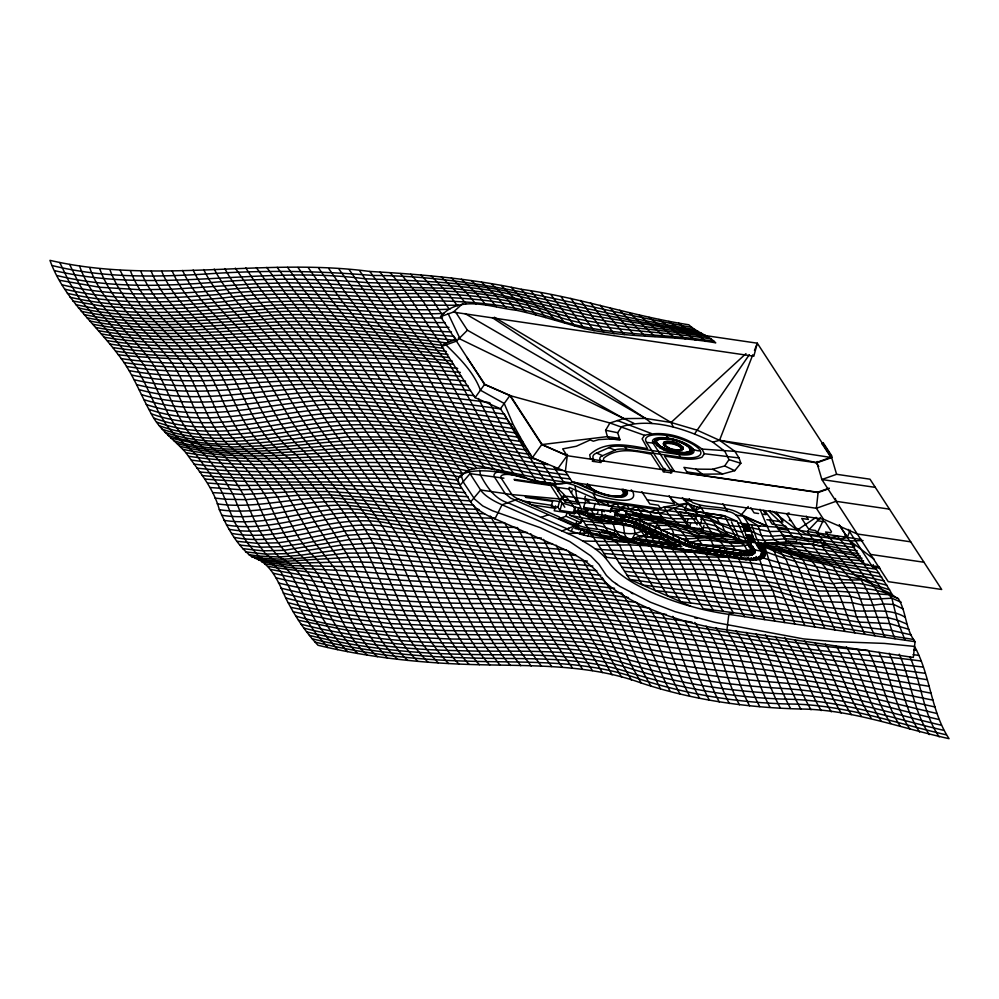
<?xml version="1.0" encoding="UTF-8"?>
<svg xmlns="http://www.w3.org/2000/svg" width="999" height="999" viewBox="0 0 999 999"><rect width="100%" height="100%" fill="white"/><g stroke="black" fill="none" stroke-linecap="round" stroke-linejoin="round"><path stroke-width="1.5" d="M498.239 471.928C495.654 472.065 492.532 474.637 494.605 477.26L505.232 493.606L510.576 498.076L578.983 528.059L609.665 533.99L626.361 540.322L642.02 544.605L742.22 559.315L749.75 560.052L749.787 559.09C754.857 558.878 763.523 559.827 765.234 553.596M746.44 554.183L748.701 550.986L753.646 549.238L750.199 553.146L742.856 554.27L694.13 547.127L685.501 544.268L643.668 525.936L643.856 522.327L639.972 520.504L629.395 517.245L615.559 514.885L613.411 518.244M649.65 528.546L649.825 524.95L647.439 525.062M655.619 531.168L655.157 527.06M661.6 533.791L661.126 529.682M667.569 536.413L667.107 532.305M673.551 539.023L673.076 534.915M679.52 541.645L679.058 537.537M685.501 544.268L685.027 540.159L643.206 521.828L690.259 542.407L700.099 544.767L740.172 550.649L748.101 551.011L746.827 551.111L744.73 554.295M742.22 559.315L742.344 558.366L746.166 558.841L746.091 559.802L742.344 558.366L627.484 540.921M682.429 497.627C692.12 511.738 713.786 506.818 727.684 511.463C742.307 513.361 743.293 531.393 748.988 541.833L749.575 541.595L747.901 541.346L747.989 543.306L751.523 548.751L750.923 552.584M643.681 525.924L640.034 524.438L639.972 520.504M687.524 545.092L687.911 541.57L685.027 540.159L685.676 540.659M762.487 549.974L762 551.76M762.524 549.787L762.037 551.648M828.82 488.736L818.106 492.532L816.383 508.279L823.463 519.18L857.267 533.99L910.701 541.833M599.013 531.992C607.517 543.106 614.198 555.344 621.902 567.182C669.617 571.728 717.956 565.159 765.134 576.76C788.548 579.857 811.388 586.937 835.089 587.749C856.605 587.187 879.232 587.662 898.388 598.701C906.393 611.65 905.294 629.045 915.047 641.683L913.323 657.429L713.786 627.909A107.143 34.703 15 0 1 602.971 579.757L596.878 571.865A87.275 28.272 15 0 0 560.451 547.639L489.323 516.333A54.795 17.745 15 0 1 472.639 504.832L458.516 483.029A54.72 17.732 15 0 1 459.927 476.248C477.26 459.253 505.257 473.251 525.224 477.722C540.309 483.091 556.618 485.264 572.452 482.342L823.463 519.18M673.189 452.834C673.888 450.749 684.952 452.122 686.638 454.133L691.583 452.372L692.245 450.836C684.527 440.047 667.182 436.151 654.894 440.209L654.233 441.745C660.464 452.072 675.436 453.921 686.638 454.133M675.749 450.149L680.232 449.812L681.068 447.864L678.958 446.091L673.151 443.868L673.264 442.932L666.333 442.257L663.448 443.956C667.532 449.55 676.273 451.498 682.679 449.425L682.704 447.677L680.182 445.566L673.264 442.932M726.935 630.082L728.82 614.36L733.416 612.737L813.823 623.613L913.698 639.497M610.389 521.753L632.879 525.899L673.925 543.656L672.777 544.205L632.567 526.81L610.264 522.714L610.389 521.753L604.757 520.442L603.146 521.053L600.486 516.97L605.769 514.96M616.945 523.688L617.07 522.739M623.626 524.675L623.751 523.713L625.849 525.049L626.011 524.1M642.02 544.605L642.145 543.656M648.701 545.591L648.826 544.63M655.381 546.565L655.506 545.616M662.062 547.552L662.187 546.59M668.743 548.526L668.868 547.577M675.424 549.512L675.549 548.551M682.105 550.486L682.23 549.537M688.786 551.473L688.91 550.511M695.466 552.447L695.591 551.498M702.147 553.434L702.272 552.472M708.828 554.42L708.953 553.458M715.509 555.394L715.634 554.445M722.19 556.381L722.314 555.419M728.858 557.355L728.995 556.406M735.539 558.341L735.676 557.38M640.034 524.438L636.188 523.064L636.55 519.28M689.66 545.854L690.259 542.407L687.462 541.146M479.695 470.254L480.457 475.012C486.688 486.663 494.405 498.651 507.704 502.784M589.16 484.49C588.049 492.345 631.942 503.621 621.74 489.435L623.326 489.173C629.095 492.707 623.064 497.627 618.369 496.453C604.395 496.678 591.82 489.298 579.37 484.04A23.164 7.505 15 0 0 573.963 481.968M759.764 556.805L759.989 555.993L758.154 557.542C761.375 556.855 763.273 552.897 761.201 550.174M764.297 557.017L763.673 552.559L762.225 551.186L763.186 548.951L764.697 550.187C768.731 559.602 755.843 560.614 749.75 560.052M765.097 555.831L764.46 548.801L760.751 542.782M563.136 483.441A42.033 13.611 15 0 1 528.359 479.283L523.826 477.247M628.096 525.536L628.321 524.6M636.188 523.064L632.205 521.84L633.004 518.194M691.882 546.528L692.682 542.882L690.022 542.07M762.624 551.048L762.087 553.034M641.895 491.758L649.825 503.958L658.416 505.219L660.689 508.728L596.803 499.35L569.23 487.4L568.793 489.035L578.671 504.22L565.309 502.26L555.432 487.075L555.869 485.439L514.073 479.308L514.647 480.207L550.661 485.489L561.276 501.823L525.274 496.54L525.849 497.44L552.572 501.361L551.261 506.243L557.942 507.217L560.014 510.414L573.376 512.375L578.021 510.289L586.326 511.513L587.05 508.853M567.444 454.395L565.372 471.453L572.452 482.342M558.091 491.158L558.791 488.548M555.531 505.906L554.22 510.789L574.263 513.736L578.908 511.65L614.447 516.87L615.958 511.226L619.305 511.713M557.942 507.217L559.403 501.798M562.649 498.176L563.349 495.566M560.014 510.414L561.8 503.758M576.523 521.84L575.774 524.625L578.758 525.936L577.022 526.548L559.103 518.693L559.54 517.07L518.331 499.013L502.06 504.782L494.892 518.956M565.309 502.26L566.008 499.65M571.453 493.119L572.152 490.509M559.103 518.693L566.046 516.233L566.745 513.623M576.011 500.137L576.71 497.527M573.376 512.375L574.812 507.055M574.263 513.736L575.062 510.751M592.981 534.04L592.245 536.813L583.878 535.202L571.528 531.393L572.265 528.633M574.038 525.249L574.475 523.613M578.021 510.289L578.733 507.629M576.311 525.337L573.988 526.161L573.551 527.784L612.449 538.723M593.331 461.413L593.818 459.615A28.509 9.241 15 0 1 595.029 453.796L610.539 446.903A28.509 9.241 15 0 1 624.675 446.553L678.546 454.458A21.379 6.931 15 0 0 693.281 449.238A21.379 6.931 15 0 0 667.931 438.124A21.379 6.931 15 0 0 653.196 443.356L671.141 470.966M575.986 528.783L576.423 527.147M577.022 526.548L577.459 524.925L582.679 520.804L602.847 523.264L626.286 524.6M584.54 499.238L587.887 499.725L588.773 501.086L585.426 500.599L584.54 499.238L585.339 496.253M587.924 510.214L587.212 512.874L583.678 507.43L585.164 501.885M578.546 529.695L578.983 528.059M575.774 524.625L580.981 522.777L581.68 520.179M579.67 534.09L580.407 531.331M581.206 530.506L581.643 528.883M600.012 462.387L599.974 459.552A21.379 6.931 15 0 1 601.398 456.231L616.283 449.6A21.379 6.931 15 0 1 626.873 449.338L680.319 457.18A28.509 9.241 15 0 0 699.962 450.212A28.509 9.241 15 0 0 666.158 435.402A28.509 9.241 15 0 0 646.515 442.37L664.472 469.992M583.916 531.218L584.353 529.595M583.878 535.202L584.627 532.43M586.625 531.805L587.062 530.182M593.693 508.891L595.179 503.359M588.099 536.113L588.836 533.341M603.958 520.554L593.943 518.319L577.235 511.988L589.722 530.631L589.285 532.255L592.245 536.813M597.24 514.335L597.976 511.575M607.829 517.807L609.402 521.266M608.029 518.693L609.165 518.581M608.441 518.743L609.365 517.857L619.38 519.318L635.501 523.201L683.978 544.068L694.342 547.502L744.792 554.907L753.608 553.558L755.019 552.097L755.044 550.237L754.807 552.909L752.185 554.92L750.674 555.332L751.498 552.247L753.983 551.336L749.712 552.522L748.875 555.606L742.145 555.544L742.357 554.732M612.487 505.556L610.913 511.426L583.678 507.43M609.365 517.857L609.153 518.668L613.461 519.48L613.673 518.668M610.439 520.654L610.214 521.466L614.872 522.252M611.188 521.803L611.4 520.979M612.487 519.155L612.712 518.344M614.51 518.793L616.083 522.252M615.347 518.918L615.122 519.73L620.142 520.467L620.354 519.655M615.834 519.642L616.046 518.831M617.12 521.64L616.895 522.452L617.869 522.777L621.902 523.189M617.869 522.777L618.081 521.965L620.304 522.29M619.38 519.318L618.743 520.079M620.554 520.529L624.537 521.116M906.617 623.95L897.252 620.042L887.512 617.557L856.468 616.808L776.835 603.134L746.116 601.098L655.219 590.571L634.477 556.031L629.957 544.93L627.01 541.92L623.451 541.221L615.958 536.176L614.185 533.454L631.118 539.26L681.892 546.765L636.038 526.785L622.739 523.314L621.191 519.767M622.739 523.314L596.078 518.968L591.383 510.089L581.306 508.828L562.05 502.947L559.378 498.913L511.913 494.58L480.606 489.985L470.042 473.651A47.602 15.422 15 0 1 468.881 471.341M626.448 510.976L625.349 515.084L615.322 513.611M624.737 520.379L624.525 521.191L628.146 521.89M625.399 523.763L625.624 522.952M628.346 521.166L628.134 521.977L631.755 522.839M631.955 522.102L631.73 522.914L683.766 544.88L688.761 546.79L688.973 545.978M632.617 523.189L633.503 523.464M635.801 514.922L636.463 512.45M633.466 525.874L633.691 525.062M656.156 441.433C662.05 451.56 679.183 455.282 690.022 451.411C691.907 447.689 688.411 452.372 691.583 452.372M634.39 523.738L635.302 523.926M656.755 440.035L656.068 441.758L654.233 441.745M634.115 526.098L634.752 526.336M635.277 524L635.501 523.201M656.98 443.481L646.515 442.37M635.401 526.56L636.063 526.71M636.038 526.785L636.251 525.973M658.453 444.955L656.755 445.629M638.698 525.224L638.91 524.413M638.836 527.947L639.697 528.533L639.922 527.709L638.686 526.972L638.461 527.784L642.157 525.736M639.21 528.109L639.435 527.297M639.46 528.321L645.242 536.95M664.834 438.349L654.894 440.209M663.973 444.168L663.773 444.905L670.679 448.938M642.906 526.061L642.682 526.873L643.718 527.035M639.36 540.521L639.585 539.71M645.429 540.571L641.121 539.747L640.197 540.646L645.217 541.383L645.429 540.571L647.802 540.734L680.506 545.304L680.294 546.116M643.693 527.11L643.905 526.298M659.765 447.702C660.951 445.904 666.745 448.339 663.686 449.687M640.546 540.609L641.121 539.747M663.786 438.361L673.488 439.622L680.731 441.945M669.018 439.21A17.458 5.657 15 0 1 689.685 451.298A17.458 5.657 15 0 1 661.338 447.14A17.458 5.657 15 0 1 669.018 439.21L669.105 438.886A17.458 5.657 15 0 0 666.321 438.573M644.817 530.569L645.679 531.143L645.404 529.92L645.192 530.731M641.97 543.369L646.977 544.105M642.457 543.531L645.379 543.206M647.389 528.021L647.165 528.846L646.902 527.609M644.467 540.247L643.818 540.996M664.76 448.638L668.918 450.237L668.269 451.436M647.914 529.17L648.126 528.359M664.635 468.406L664.285 469.717L660.951 469.23L651.136 454.133C635.227 451.061 617.832 446.84 603.858 458.017L603.334 459.777L604.033 460.876L600.486 460.601M663.985 471.778L664.822 468.681M645.629 541.446L646.266 540.696M648.875 528.683L648.663 529.495L649.662 529.732L649.887 528.921M648.875 531.643L648.663 532.455L649.675 532.692L649.887 531.88L650.411 533.016M653.009 517.445L653.196 516.758M647.102 540.809L646.877 541.633L651.885 542.37L652.11 541.545M647.589 541.545L647.802 540.734M650.786 533.179L651.648 533.766L651.872 532.954L655.669 535.227M648.651 544.355L653.683 545.004M653.358 530.644L653.146 531.456L652.871 530.219M649.625 544.68L649.837 543.868M692.245 450.836L690.621 450.012L688.336 446.491L677.959 440.896M650.923 542.032L651.136 541.221M653.883 531.793L654.108 530.968M625.786 513.449L663.036 518.918L659.527 513.349M671.316 469.393L670.966 470.691L674.313 471.191L664.56 456.193C676.86 457.48 689.834 461.625 701.947 457.255L704.345 453.733L702.01 449.063C686.226 437.038 664.085 430.157 644.53 435.327L609.927 422.989L509.89 395.567L484.54 384.465L440.571 316.633C459.715 294.018 491.645 307.655 516.196 310.239C539.185 315.072 561.538 322.427 584.203 328.521C627.36 338.336 672.215 335.065 715.746 342.844C707.966 335.09 696.69 332.367 688.773 324.775C632.28 316.021 577.922 297.202 521.241 289.285C471.403 278.671 420.604 274.275 369.805 271.453C263.461 257.28 155.17 284.877 49.95 260.339C63.436 298.027 95.042 323.676 118.369 354.807C132.605 372.552 140.285 394.155 151.299 413.811C159.328 429.695 174.313 439.747 185.876 452.659C198.589 470.741 213.511 487.812 219.343 509.702C226.96 526.985 236.526 545.017 251.736 556.718C270.829 562.387 278.221 581.48 285.677 597.951C294.33 615.022 304.82 631.306 317.994 645.254C370.816 658.054 425.137 663.486 479.395 664.722C533.678 666.021 589.26 664.11 641.133 682.966C692.644 700.024 746.665 707.654 800.786 709.015C851.91 709.552 899.812 727.859 949.05 738.661C930.668 710.901 930.643 675.386 914.535 646.428L884.315 643.406L833.616 641.583L803.371 638.873L714.685 622.34L674.937 611.625L650.274 602.147L619.904 586.425L612.275 581.068L606.393 575.449L598.888 564.26L590.634 555.781L569.83 541.633L540.097 527.622L492.432 510.726L482.729 505.944L474.712 499.225L463.923 483.054L461.476 476.835L462.512 473.813L419.081 410.951L387.824 359.677L340.359 298.976L318.619 268.144M654.857 531.306L654.632 532.117L655.856 531.53M670.666 472.764L671.49 469.667M652.31 542.42L652.946 541.67M653.146 542.544L654.283 542.445M653.558 542.607L653.783 541.795M654.482 541.708L654.258 542.532L658.566 543.344L658.791 542.532M656.393 535.639L656.605 534.827L657.354 535.152L657.629 536.388L657.354 535.152M682.117 442.482L682.792 442.907M655.356 545.254L659.989 546.103M658.853 532.842L659.115 534.078L659.34 533.266M663.036 518.918L663.211 518.269M656.293 545.654L656.518 544.842M682.891 446.953L681.068 447.864M657.604 543.019L657.817 542.207M659.864 534.403L660.077 533.591M682.03 452.772L682.692 454.22M660.826 533.916L660.614 534.727L661.837 534.153M685.689 444.28L686.713 444.88M659.402 543.468L659.627 542.657M659.827 543.531L665.247 544.33L665.471 543.506M660.239 543.593L660.464 542.769M660.938 543.506L661.163 542.694M662.737 538.424L663.598 538.998L663.336 537.774L663.111 538.586M664.822 535.464L665.097 536.7L665.309 535.889M662.037 546.228L667.02 547.052M662.974 546.64L663.199 545.829M665.834 537.025L666.058 536.213M689.71 448.289L689.797 447.964A17.458 5.657 15 0 0 688.124 446.153M664.497 543.181L663.86 543.931M666.808 536.538L666.583 537.35L667.619 537.499M666.608 540.234L667.594 540.546L667.807 539.735M667.594 537.587L667.807 536.775M666.083 544.443L666.308 543.631M667.145 543.756L666.92 544.567L671.927 545.304L672.152 544.492M667.969 540.709L668.556 540.059M667.619 544.492L667.844 543.668M668.718 541.033L669.58 541.62L669.792 540.809M671.291 538.498L671.066 539.31L670.804 538.086M668.693 547.29L673.726 547.952M669.18 547.452L669.879 546.803M671.815 539.647L672.027 538.823M670.966 544.979L671.178 544.168M672.777 539.16L672.564 539.972L673.563 540.209L673.788 539.385M672.777 542.12L673.064 543.044M672.352 545.367L672.989 544.617M674.425 542.457L673.601 545.554L678.608 546.291L678.833 545.466M674.313 543.493L674.537 542.682M673.95 545.504L674.999 542.857M673.701 548.026L673.925 547.215M677.26 541.121L677.047 541.933L676.773 540.696M675.374 548.276L679.682 549.088L680.594 548.189M677.784 542.257L678.009 541.446M676.335 548.601L676.56 547.789M677.647 545.953L677.859 545.142M678.758 541.77L678.533 542.594L679.57 542.744M678.758 544.742L678.533 545.554L679.57 545.704M679.545 542.819L679.757 542.007M679.545 545.791L679.757 544.967L680.506 545.304M679.67 545.591L679.445 546.403L679.919 545.953M686.925 523.139L687.924 519.418M682.754 543.319L683.016 544.555L683.229 543.743M683.766 544.88L683.978 544.068M682.067 549.263L683.016 549.575L683.241 548.763M703.933 525.474L702.946 529.183L689.585 527.222L690.571 523.513M684.977 545.379L685.601 545.541M686.188 545.879L686.413 545.067M687.062 549.987L683.016 549.575M695.729 518.081L696.715 514.373M688.736 550.237L693.393 551.011M689.697 550.561L689.922 549.75M699.912 549.413L691.42 547.602L691.633 546.79M694.118 548.314L694.342 547.502M700.287 525.099L701.61 520.142M694.792 548.463L694.143 548.226M695.479 548.601L696.153 548.751M695.416 551.223L699.725 552.035L700.636 551.136M697.04 548.089L697.489 549.013M696.378 551.548L696.603 550.736M698.164 549.125L698.825 549.238M699.712 548.538L701.286 551.997M700.536 548.663L700.324 549.475L705.331 550.212L705.556 549.4M701.023 549.388L701.248 548.576M702.572 552.36L706.405 553.009L708.154 552.247M703.059 552.522L703.284 551.71M704.37 549.887L704.582 549.063M706.168 550.337L706.393 549.512M706.593 550.399L712.012 551.186L712.237 550.374M706.405 553.009L706.618 552.197L704.395 551.873M707.005 550.449L707.217 549.637M707.704 550.374L707.929 549.562M708.791 553.096L713.099 553.908L714.834 553.221L714.622 554.033M709.74 553.508L709.964 552.697M711.263 550.049L710.626 550.799M712.849 551.311L713.061 550.499M713.086 553.995L713.998 553.096M713.898 550.624L713.686 551.436L718.693 552.172L718.918 551.361M714.385 551.348L714.61 550.536M715.471 554.083L720.491 554.807M716.42 554.482L716.645 553.671M717.944 551.023L717.307 551.785M719.118 552.235L719.742 551.473M719.767 554.969L720.679 554.083L721.515 554.208L721.303 555.019M720.579 551.598L720.366 552.41L721.091 552.247M721.29 551.523L721.066 552.335L725.374 553.146L725.586 552.335M720.466 554.895L720.679 554.083M722.14 555.144L726.46 555.869M731.418 521.865L740.084 540.197L742.507 540.471M723.101 555.469L723.326 554.657M724.412 552.822L724.625 552.01M726.211 553.271L726.423 552.459M726.623 553.334L732.055 554.133L732.267 553.321M727.047 553.396L727.26 552.584M727.747 553.309L727.959 552.497M728.833 556.043L733.141 556.855M729.782 556.443L729.994 555.631M731.081 553.808L731.305 552.984M733.104 553.434L734.677 556.893M733.94 553.558L733.728 554.37L738.736 555.107L738.948 554.295M734.04 556.043L733.116 556.93L733.341 556.118L734.877 556.168M734.427 554.295L734.64 553.483M735.514 557.017L739.822 557.829M735.976 557.267L736.675 556.618M737.761 554.782L737.986 553.97M739.148 555.169L742.157 555.469M751.048 558.541L741.345 557.954L739.784 554.42M740.509 557.829L741.558 557.142L741.345 557.954L634.477 542.257M744.58 555.719L744.792 554.907M745.579 558.429L746.39 558.491M746.84 555.744L747.052 554.932M750.761 544.555L750.973 543.743M747.202 558.541L748.039 558.516M750.811 545.342C751.56 542.657 750.149 545.929 751.585 546.528L752.309 546.94L752.522 546.128L752.472 547.889L754.083 549.662L754.295 548.851L754.819 551.048M748.363 555.644L750.699 555.257M748.014 558.603L748.226 557.792M752.609 547.752L752.971 546.803L750.961 549.512L751.385 550.387L753.421 547.752M753.358 549.25L753.571 548.439M751.248 557.817L751.023 558.628L753.77 558.379M752.185 554.92L753.009 551.823L755.232 550.774L754.22 551.273L753.396 554.37M754.532 553.296L755.631 549.812L754.42 553.421M753.97 557.654L753.745 558.453L758.179 557.454M758.266 542.445L757.554 545.704L758.628 546.553M757.667 545.879L758.491 542.782M758.99 547.927L758.378 546.291L759.078 543.693M755.544 558.179L756.355 557.28M758.716 546.803L760.976 549.837M759.964 545.054L759.215 548.264L759.814 544.83L762.736 550.574L761.65 554.857M760.264 545.504L759.427 548.601L760.152 549.013C761.375 554.657 762.399 542.232 760.901 550.511M759.789 548.813L760.851 546.416M761.812 547.889L760.976 550.986L761.9 553.671M761.675 552.372L762.499 549.275M760.938 555.906L761.875 554.045M761.787 553.021L762.087 549.562L762.736 550.574L761.775 554.258M772.289 542.957L766.733 542.944M777.409 528.608L788.211 530.169M824.275 542.544L823.276 546.253L786.026 540.784L786.325 539.672L764.647 510.551M792.494 536.813L787.187 528.646L768.943 511.188M875.311 487.375L821.865 479.532L836.6 474.3L870.004 479.195L941.682 589.485L888.236 581.643L821.865 479.532L816.907 462.799L817.257 461.488M818.743 466.558L816.171 462.587L830.893 457.355L822.127 443.856L823.139 442.644L831.992 456.268L831.643 457.567L836.6 474.3M796.041 542.257L796.665 539.947L792.594 536.475L782.479 535.352L771.827 536.251L761.563 535.664L751.223 531.393L744.542 530.407L741.72 531.992C727.447 529.482 715.184 520.117 700.524 519.18M823.139 442.644L822.127 443.856M809.714 539.335L809.902 538.636M813.248 544.78L814.247 541.071M789.048 512.899L786.588 513.773L790.921 520.429L789.247 520.192L791.358 521.116L795.566 527.584L805.781 534.003L819.23 535.651M823.276 546.253L819.967 539.959M845.691 534.84L842.532 539.398L829.27 537.05M879.994 568.131L872.577 567.032L873.238 564.56M751.473 546.353L750.923 544.355M630.357 526.123L630.619 525.199M615.958 536.176L614.198 533.454L615.197 530.032L613.111 523.826L611.126 521.903M600.486 516.97L628.134 520.779L629.395 517.245M694.13 547.127L695.391 543.593L745.841 550.998L744.767 551.086L742.856 554.27M632.567 526.81L632.879 525.899M752.796 354.795L719.53 440.309L712.786 442.157C685.177 428.783 652.285 417.357 621.778 426.635L617.632 432.729L620.017 439.697L610.202 438.936L598.688 439.647L593.306 441.196L590.209 439.935L576.361 446.241L562.662 448.888L567.095 455.694L818.106 492.532M754.482 350.449L757.304 343.194L704.944 335.514M702.796 527.584C718.868 527.497 731.455 538.536 746.503 542.12L737.087 521.291C710.501 516.221 683.865 512.362 656.93 509.527L566.745 496.291L559.378 498.913L579.233 502.572L589.547 502.947L669.655 514.885L700.499 516.358L710.339 518.518L719.53 523.076L729.27 525.611L749.799 527.472L769.342 531.53L779.819 531.293L840.097 539.51L847.339 537.362L850.149 530.119M634.702 527.572L635.064 526.673M761.675 553.646L762.249 552.197M665.184 445.529L665.197 444.068L667.332 443.319L673.151 443.868M642.707 531.018L643.106 530.144M648.676 533.641L649.075 532.754M654.657 536.251L655.057 535.377M660.626 538.873L661.026 537.999M666.608 541.495L667.007 540.609M672.976 543.231L672.577 544.105L673.925 543.656L633.853 538.261L640.421 539.835M606.73 517.27L607.03 516.595L624.338 519.218L636.313 522.352L687.599 544.355L696.653 546.928L743.256 553.608L750.749 552.459L754.133 548.513M620.092 519.23L622.24 515.859L643.868 522.327M633.915 526.261L635.077 533.591L632.242 538.861L638.486 539.16L640.634 535.801L659.34 538.548M645.167 540.147L647.315 536.788M651.835 541.121L653.995 537.762M658.516 542.107L660.014 538.873M665.197 543.081L665.509 542.407M671.89 544.068L672.19 543.394M698.601 547.989L700.749 544.63L697.652 544.343L696.39 547.614L698.913 547.315L698.089 544.18M705.282 548.975L707.429 545.616M711.962 549.949L714.11 546.59M718.643 550.936L720.791 547.577M725.324 551.91L727.472 548.551M732.005 552.897L734.153 549.537M738.686 553.871L740.172 550.649L743.406 550.824M895.042 597.202L892.032 594.442L889.522 589.797C870.067 583.528 854.457 579.745 843.318 561.725C835.014 551.723 824.687 543.668 817.282 532.954L823.638 519.567M760.876 555.194L761.338 553.384M620.029 439.722L610.202 438.936L607.429 436.6L605.606 430.257L609.927 422.989L623.875 418.593L645.354 418.406L671.066 422.477L697.115 430.157L719.53 440.309L816.907 462.799L831.643 457.567L757.304 343.194L753.82 356.218L453.271 312.125L440.571 316.633M675.274 444.48L675.799 443.643M462.674 473.563C373.901 457.33 283.216 475.274 194.056 464.11M644.53 435.327L642.132 438.861L647.602 448.688C628.521 445.317 605.656 439.835 589.71 454.77L590.509 458.891L593.818 459.615M694.73 433.678L749.337 354.707M687.849 473.414L683.928 467.382L695.791 469.13L712.562 469.28L724.7 465.946L729.008 459.627L724.824 451.273L712.786 442.157M751.498 551.885L751.523 548.751M763.698 547.327L764.322 551.473L762.424 553.508L762.974 558.029M697.377 506.843L694.38 511.226L664.298 506.918L649.587 512.062L636.887 506.58L629.52 509.19L626.873 505.119L619.48 507.829L616.845 503.646L609.515 506.168L596.815 500.699L592.956 493.431L573.414 484.915L564.547 482.592M889.472 509.153L836.026 501.311L816.383 508.279L565.372 471.453L532.305 457.767L500.449 408.741L475.099 397.639L484.54 384.465M500.449 408.741L509.89 395.567L541.745 444.592L567.095 455.694L557.654 468.868L555.456 469.43M532.305 457.767L541.745 444.592L607.429 436.6L619.118 438.311M750.961 549.512L747.414 544.068L749.425 541.371M749.188 546.79L751.186 544.093M747.926 553.958L750.349 550.736L754.657 549.65L752.846 549.85L750.199 553.146M749.188 553.608L751.735 550.362L753.446 550.199M751.523 551.198L753.571 548.626M686.862 471.903L702.484 474.188L722.602 473.988L734.74 470.666L740.858 463.274L739.023 457.954L734.889 451.361L719.53 440.309L831.643 457.567M748.239 506.518L741.445 514.672C752.222 524.575 751.111 540.509 760.976 550.986L754.295 549.999L748.988 541.833M470.492 502.122L480.606 489.985A47.652 15.435 15 0 0 502.06 504.782L567.507 533.416A94.405 30.582 15 0 1 604.632 557.017L608.766 562.187A100 32.393 15 0 0 728.82 614.36L915.047 641.683M459.802 485.614L470.042 473.651L503.908 478.196M820.541 517.507L807.242 531.53L777.172 527.172L758.141 525.786L742.806 516.146L736.126 515.159M475.099 397.639L441.77 346.366L444.617 343.519L456.019 339.435L454.72 337.362M633.915 423.314L623.875 418.593L467.407 330.219L456.506 341.134L441.77 346.366M759.203 547.102L756.255 542.569M494.33 317.22L671.066 422.477L745.953 353.634M453.271 312.125L462.874 303.484M610.139 512.312L612.075 510.601L622.652 509.989L642.282 514.435L672.389 518.668L696.141 518.868M754.22 551.273L755.094 550.599M677.26 445.229L678.159 444.543M772.527 511.276L797.214 530.094L816.121 517.357M690.109 451.086L688.286 452.435L689.672 453.496M597.976 491.87L592.956 493.431C598.551 496.778 641.445 508.241 632.417 490.971M641.52 537.162L646.84 534.128M700.961 507.542L694.38 511.226L687.624 503.121L664.298 506.918C671.678 524.675 692.469 529.37 702.022 544.517M678.958 446.091L680.182 445.566M747.414 544.068L747.901 541.346M561.913 531.018L573.988 526.161M656.93 509.527L659.615 513.486L687.624 503.121L684.34 509.827L693.219 518.656L697.177 524.887M625.786 516.458L620.391 518.556L624.075 519.892L625.349 516.633L614.897 515.022M634.29 538.936L632.692 539.547L632.242 538.861L639.972 535.939L664.023 539.46M634.902 542.944L636.513 542.345L636.063 541.658M585.327 524.887C605.257 522.265 623.251 540.347 642.295 530.919M541.233 517.307L548.176 514.847M690.471 504.557L694.38 511.226L704.37 512.799L717.045 518.344L724.412 515.734L737.087 521.291M829.207 488.124L817.657 492.22L687.674 473.151M653.796 526.848L658.104 525.362L668.468 525.524L697.689 533.116L728.221 535.764C699.974 536.026 673.85 518.906 645.641 523.876M626.111 515.272L628.92 514.547C639.797 518.056 655.631 517.37 660.626 529.932L671.328 528.871L704.12 537.075L727.484 541.62L746.74 541.895M656.193 536.188L652.01 537.212L649.5 532.604M680.257 446.99L681.73 446.64M741.445 550.911L751.398 549.85M748.701 550.986L751.935 550.611M750.536 552.06L752.409 551.773M740.721 557.017L739.797 557.917L740.521 557.754M595.367 549.025C630.182 552.21 665.334 551.198 700.112 552.459M622.727 490.372L624.425 490.197M702.622 545.791C718.056 543.806 733.553 548.214 749 544.792M794.33 541.333L766.982 543.431L759.265 543.131L756.518 538.336A39.086 12.525 -81.7 0 1 755.556 535.714L751.46 524.8M747.327 542.619C727.747 546.066 708.478 535.551 689.21 542.944C680.906 526.548 667.507 518.131 648.451 519.393L642.282 514.435L636.887 506.58M746.827 551.111L750.149 550.886M623.451 491.283L625.212 491.196M608.628 521.003L599.6 521.366L570.004 515.247L568.019 512.15M682.017 539.185L707.717 537.662L710.876 539.872L714.098 547.402M863.049 540.546L850.124 540.958L840.097 539.51L837.324 535.889L830.057 538.099L817.282 532.954L807.242 531.53L812.736 539.01L817.931 542.969M670.654 534.278L743.343 540.621M627.01 541.92L582.817 541.046M681.343 448.663L683.029 448.638M567.507 533.416L590.646 533.054L589.722 530.631M585.352 486.65L586.913 486.638L586.425 485.377M733.815 557.292L634.477 556.031L603.92 553.471M623.888 492.145L625.686 492.157M623.339 524.525L624.537 534.028L626.735 538.249L628.508 540.971L633.116 541.096M591.383 510.089L612.075 510.601L614.198 511.988M442.52 317.894C380.819 319.355 319.518 306.456 257.817 313.174C199.151 317.557 139.435 323.788 81.294 311.288M444.118 313.399C384.44 316.159 325.174 303.846 265.547 309.24C203.359 313.661 140.072 321.641 78.434 307.954M746.877 550.049L744.442 545.179L737.874 541.708L731.693 536.763L700.686 535.876L688.323 526.086L674.313 508.379M591.308 534.065L598.613 545.267L629.957 544.93L659.328 546.353M449.862 309.116C390.846 312.425 332.205 301.81 273.264 305.269C207.592 309.453 140.709 319.405 75.599 304.558M445.017 322.602C383.454 322.839 322.327 310.077 260.727 316.346C202.023 320.317 142.358 326.785 84.153 314.573M494.542 518.231C449.213 517.619 404.345 510.726 359.253 506.768C312.887 499.188 267.932 522.577 221.603 515.247M484.552 513.773C438.274 512.425 392.395 505.869 346.291 502.322C303.634 497.839 261.963 516.196 219.343 509.702M515.946 527.41C468.643 527.172 421.853 520.267 374.95 515.047C324.762 504.77 276.661 533.678 226.498 524.975M858.74 553.658L841.558 551.173L812.162 544.255L767.906 542.894M458.616 305.244L384.103 305.17L322.677 301.236L301.96 300.824L270.429 301.86L185.427 308.179L143.531 309.103L102.647 306.181L72.802 300.999M448.976 327.36C387.088 326.223 325.637 313.873 263.636 319.48C204.907 323.002 145.292 329.77 87.038 317.819M624.025 492.957L625.849 493.044M478.983 509.453C433.691 507.629 388.673 502.022 343.469 498.838C301.149 494.105 259.415 510.014 217.158 503.846M604.333 511.75L601.76 510.227L602.097 516.358L607.03 516.595M527.272 532.455C477.085 531.755 427.435 524.812 377.709 518.743C327.41 509.128 279.383 538.736 229.096 529.283M681.068 449.325L682.679 449.425M280.819 588.074C380.794 613.798 484.715 604.894 586.6 612.862C681.056 621.041 773.638 643.843 868.156 650.337C880.781 674.837 885.114 703.134 900.286 726.31M451.498 331.943C389.81 329.295 328.446 317.832 266.546 322.602C207.792 325.686 148.227 332.742 89.922 321.029M469.33 500.849L327.522 491.483L296.266 491.545L243.406 494.48L212.675 492.594M746.166 558.841L749.787 559.09M617.22 584.565L615.596 583.428M541.421 538.036C490.859 536.213 440.609 530.856 390.534 523.738C336.838 511.201 285.364 543.244 231.731 533.404M632.205 541.858L593.306 537.112M468.144 496.803L406.93 492.095L335.027 488.361L303.846 488.124L240.934 489.747L210.277 487.537M614.56 588.249L537.887 580.132L364.398 566.883L291.833 565.609L261.638 561.738M633.004 593.781L631.256 592.907M454.07 336.338C392.607 331.905 331.256 322.065 269.455 325.711C210.677 328.459 151.161 335.676 92.82 324.238M600.836 575.274L377.734 552.859L346.403 553.184L303.471 557.929L282.292 559.24L261.738 558.241L251.736 556.718M660.426 688.723C641.683 652.222 628.121 612.936 603.433 579.57L512.275 570.004L369.88 557.305L349.038 557.367L285.502 561.263L265.022 559.964L255.045 558.366M619.255 563.061C667.17 566.133 715.596 560.651 763.024 570.641C786.413 573.626 809.015 580.856 832.417 583.716C853.171 581.093 873.713 583.94 892.032 594.442M596.828 570.716L375.324 547.839L343.743 549.15L300.449 555.257L279.158 556.98L258.566 556.081L248.551 554.595M606.081 583.716L525.074 575.099L372.252 562.437L351.611 561.738L288.699 563.336L258.366 559.952M465.509 492.669L414.585 488.411L373.489 486.288L321.84 484.715L238.311 485.514L207.742 483.004M623.875 493.693L625.674 493.856M592.844 566.021L504.345 557.592L372.864 543.031L341.059 545.142L286.713 553.633L265.759 554.12L245.529 551.898M620.092 592.694L540.521 584.29L407.43 575.736L356.556 571.278L294.892 568.194L264.822 563.836M552.584 543.706C499.175 541.121 446.116 535.252 393.194 527.797C339.523 515.684 288.024 547.727 234.403 537.412M628.496 597.552C508.816 581.505 387.225 585.264 267.894 566.371M242.645 548.651L262.887 550.836L283.841 550.362L349.213 539.597L370.367 538.386L411.001 542.207L501.76 553.284L587.437 561.088M666.233 438.486L669.005 438.748M702.01 449.063L734.889 451.361L816.907 462.799M704.345 453.733L739.023 457.954M594.942 533.691L622.202 538.773L615.197 530.032M461.413 488.411C376.336 476.436 290.247 486.276 205.057 479.058M576.273 555.469L489.048 547.852L408.479 537.612L367.819 533.878L346.603 535.339L302.734 543.581L281.081 546.69L260.115 547.19L239.847 545.079M453.983 340.234C393.643 334.041 333.142 326.423 272.365 328.846C213.574 331.331 154.096 338.586 95.704 327.46M566.595 549.85L476.336 542.42L405.919 533.191L365.259 529.47L344.006 531.031L300.062 539.56L278.371 542.782L257.392 543.356L237.113 541.321M223.988 520.342C273.938 528.246 322.165 500.811 372.177 511.388C416.246 515.834 460.152 522.539 504.532 522.702C532.392 572.802 562.037 621.952 592.382 670.604M739.297 539.51L736.862 539.223L724.412 515.734L704.37 512.799L699.188 504.82L692.519 502.609L689.248 498.813M214.96 498.076L225.062 499.213L245.779 499.65L299.038 495.217L330.369 494.88L473.414 505.119C507.43 558.703 535.626 615.921 572.302 667.794M276.061 577.834C339.036 592.782 403.833 597.152 468.356 598.676C534.752 599.038 600.749 605.282 666.445 614.485M460.214 484.428C374.675 471.54 287.937 483.716 202.248 475.549M446.553 342.907C389.785 335.639 332.53 330.856 275.249 332.08C216.458 334.303 157.005 341.483 98.589 330.681M792.594 536.475L852.934 544.455L854.844 546.678M760.177 544.205L837.424 555.694L862.025 558.279M691.97 622.077C618.606 611.8 545.029 602.996 470.804 603.521C406.256 602.36 341.371 598.276 278.434 582.979M460.352 372.402C403.696 366.72 346.603 365.472 289.685 365.284C234.415 366.296 178.759 370.829 123.801 362.5M461.526 376.461C408.828 371.241 355.769 370.042 302.847 369.043C244.081 369.018 184.89 376.061 126.498 366.433M465.522 381.094C408.928 375.636 351.973 373.451 295.13 372.977C239.81 373.139 184.016 380.944 129.133 370.604M468.032 385.751C408.042 380.032 347.677 376.548 287.4 376.935C235.527 378.084 183.092 385.964 131.693 375.05M470.479 390.559C414.048 384.965 357.305 381.094 300.574 380.619C245.142 381.118 189.086 392.732 134.178 379.745M680.232 449.812L681.705 450M457.679 368.381C401.024 362.562 343.906 361.438 286.975 361.388C231.718 362.637 176.049 366.808 121.104 358.591M623.438 494.343L625.199 494.567M458.903 482.355L457.579 480.282C372.053 466.933 285.177 480.944 199.475 471.903M196.753 468.081C284.653 478.171 373.926 461.938 461.513 477.11M452.16 360.989C395.554 354.807 338.449 353.309 281.531 353.746C226.249 355.132 170.567 359.465 115.597 351.136M453.509 364.398C342.182 349.163 229.67 366.92 118.369 354.807M474.35 395.679C417.545 389.81 360.439 384.79 303.296 384.465C247.802 385.739 191.571 398.838 136.626 384.615M672.339 549.163C685.739 567.432 690.509 590.072 703.271 608.678L733.416 612.737C720.991 594.293 718.93 570.891 705.319 553.209M449.338 357.567C392.769 351.099 335.676 349.4 278.783 350C223.501 351.398 167.782 356.168 112.812 347.54M863.598 560.851C829.382 558.578 795.704 551.91 762.075 545.541M694.854 617.906L697.314 618.231M447.902 354.483C390.934 347.477 333.379 345.642 276.024 346.316C220.729 347.814 164.972 352.997 110.015 344.031M913.635 649.825L916.508 650.212M604.632 557.017C646.241 563.174 688.648 557.617 730.506 561.426C774.874 562.225 816.508 581.905 860.951 579.857C872.364 597.29 876.36 618.456 884.989 637.275M621.902 567.182L629.87 579.457L680.569 601.673L801.348 617.295L861.25 626.947L891.57 630.369L911.2 634.865M446.441 351.498C389.073 344.006 331.056 341.945 273.251 342.669C217.944 344.48 162.138 349.85 107.18 340.597M860.364 556.056C829.357 550.761 798.301 545.666 766.982 543.431C761.775 538.998 760.264 531.992 758.141 525.786M913.123 654.62L918.868 655.406M714.297 341.458C660.963 332.292 605.382 337.2 553.858 318.356C501.648 300.861 446.228 299.525 391.758 301.486C336.226 298.938 280.557 294.305 225.1 301.598C173.551 306.243 120.904 309.041 70.055 297.24M443.531 348.364C386.213 340.696 328.221 338.186 270.442 339.136C215.135 341.283 159.291 346.778 104.333 337.237M191.396 460.077C282.655 472.952 375.774 452.147 466.533 470.604M624.562 571.278L654.919 574.562L696.765 573.851L717.22 575.237L747.252 579.795L767.557 581.768L817.17 590.909L837.899 591.246L889.048 594.705L898.388 598.701M921.103 661.038C870.791 653.958 819.692 653.271 769.879 642.444C709.852 632.667 649.487 624.899 589.16 617.332C487.212 609.303 383.216 619.218 283.229 593.069M867.881 564.423C832.816 561.388 798.338 554.32 764.073 546.528C800.961 556.406 838.448 564.148 876.31 569.168L889.522 589.797M711.201 339.036C657.941 329.907 602.697 332.492 551.123 314.598C498.851 297.365 443.494 295.816 389.011 297.752C333.454 295.167 277.772 290.909 222.302 298.039C170.779 302.647 118.144 305.269 67.358 293.306M854.357 547.589L795.591 539.26L785.301 538.823L764.048 540.409L747.314 538.673L724.824 531.306L715.833 525.973L706.081 523.551L675.249 521.99L645.317 517.107L632.879 513.573M923.251 667.045C815.659 655.656 709.228 636.026 601.848 622.839C496.603 612.624 388.986 625.486 285.677 597.951M708.004 336.938C654.832 327.922 599.999 327.797 548.326 311.026C495.979 294.255 440.721 292.37 386.238 294.081C330.706 291.296 275 287.512 219.543 294.355C168.032 298.863 115.434 301.273 64.723 289.161M857.242 550.811L838.611 548.189L823.176 544.68M627.21 575.374L657.429 579.183L709.215 580.269L739.36 584.328L770.229 585.913L799.487 593.119L819.53 596.053L840.446 595.754L850.661 596.49L860.439 598.863L870.728 599.338L891.857 598.226L901.198 602.21M925.311 673.314C818.169 659.04 711.525 641.558 604.37 627.409C499.15 616.708 391.446 630.644 288.149 602.697M704.757 335.077C648.264 325.961 590.684 322.103 535.764 305.057C486.326 290.597 434.565 289.585 383.466 290.434C327.959 287.325 272.265 284.103 216.808 290.547C165.335 294.892 112.775 297.053 62.138 284.827M643.393 544.492L613.336 540.109L590.172 533.616M629.87 579.457L659.989 583.641L711.3 586.45L741.558 590.134L772.789 590.372L801.872 598.226L821.84 601.448L852.709 602.822L862.549 605.007L872.901 605.219L883.653 603.933L893.918 604.507L903.146 608.953M466.833 357.23L484.952 384.453L510.302 395.567L542.157 444.58L566.92 455.419M699.962 450.212C699.612 452.997 684.078 445.529 689.722 446.965M593.593 460.427L592.594 460.289L592.332 461.263L601.011 462.537L601.273 461.563L600.274 461.413M664.248 470.804L663.249 470.654L662.986 471.628L671.665 472.902L671.927 471.928L670.928 471.778M562.362 470.442C496.166 462.999 431.755 439.697 364.448 443.843C302.085 445.267 238.699 460.239 177.085 443.506M567.619 474.912C500.549 467.532 435.414 443.419 367.22 447.515C304.92 448.676 241.708 461.201 180.082 446.341M570.279 478.996C503.221 471.516 438.161 447.315 369.98 451.198C307.729 452.097 244.68 462.337 183.017 449.375M569.517 482.579C507.067 475.437 446.578 453.409 383.166 454.807C317.47 454.707 251.086 464.41 185.876 452.659M521.503 476.273L511.113 474.75A14.261 4.62 15 0 0 501.286 478.234L511.913 494.58A14.261 4.62 15 0 0 528.808 501.985L552.559 505.469M684.065 500.137L690.746 501.111M699.188 504.82C713.036 508.166 729.183 506.193 741.445 514.672L767.045 526.098L771.827 536.251L774.575 539.972L784.352 545.479L803.096 559.84L834.889 629.919M758.553 513.523L754.095 512.874L750.836 507.854M763.024 514.185L765.996 514.622L763.211 510.339M647.115 499.787L674.35 503.783L669.143 495.779M555.432 487.075L568.793 489.035M766.857 519.68L782.891 522.027L781.343 519.642L783.016 519.892L782.567 519.205L780.906 518.968L776.573 512.3M724.537 515.934C706.355 512.724 684.39 512.524 670.704 498.176M817.282 532.954L861.425 539.497M738.099 522.839L760.364 526.111M742.02 524.3L748.701 525.274M742.582 525.349L749.262 526.336M659.49 513.474L622.24 508.004L621.803 509.64L611.788 508.166M743.618 527.722L750.299 528.696M744.093 529.02L750.773 530.007M819.729 540.809L782.479 535.339L786.026 540.784M744.542 530.407L751.223 531.393M746.34 536.151L753.021 537.125M870.541 554.408L923.975 562.25M531.73 504.882L555.981 508.441M746.815 537.45L753.496 538.436M608.666 517.932L602.097 516.358M620.966 520.591L596.49 516.795L583.004 511.975M747.851 539.822L754.532 540.796M748.413 540.871L755.082 541.858M747.314 541.595L757.342 543.056L760.776 546.028L765.122 553.046L764.46 548.801L762.986 547.115M879.108 566.77L865.009 564.697L839.16 524.837L847.339 537.362M614.198 533.454L603.508 530.244L587.949 527.909A14.261 4.62 15 0 1 577.459 524.925M638.486 539.16L672.777 544.205M699.337 549.325L739.572 555.232M670.991 546.965L673.214 547.29M691.033 549.912L693.256 550.237M697.714 550.899L699.937 551.223M619.967 539.822L624.475 540.484M927.347 679.732L747.452 651.51L666.783 641.683L596.765 630.906L545.554 627.697L441.833 626.123L390.447 623.576L340.022 617.432L290.672 607.305M701.485 333.316L591.658 315.659L493.481 293.394L453.146 288.461L370.367 286.463L319.106 283.466L288.037 282.817L256.543 283.753L171.766 289.223L140.384 289.747L99.4 287.225L59.603 280.282M698.214 331.518C638.448 322.103 578.908 310.951 520.142 296.503C470.279 283.841 418.681 284.053 367.632 282.667C315.672 278.334 263.424 277.872 211.463 282.53C160.04 286.388 107.592 287.949 57.118 275.562M488.224 402.322C431.268 394.917 373.838 389.935 316.433 388.274C257.33 388.461 197.515 406.094 139.036 389.598M694.979 329.583C635.239 320.117 576.361 305.944 517.182 293.531C467.307 281.531 415.896 280.869 364.935 278.771C261.688 265.122 156.843 294.855 54.683 270.654M174.051 440.834C239.173 460.239 306.144 439.797 372.152 439.997C431.905 437.912 489.223 457.442 548.001 464.635L535.402 459.016L430.794 440.309L400.424 437.075L348.426 436.788L262.712 445.766L231.131 447.04L200.549 444.53L171.016 438.186M929.32 686.35L749.799 656.768L669.043 647.227L589.148 634.452L548.164 631.942L444.393 630.556L392.994 628.059L342.57 621.94L293.219 611.775M656.805 439.098L661.251 438.436L659.839 438.461M535.402 459.016L532.38 457.654L527.872 450.274C466.471 441.408 405.519 424.75 342.932 429.308C283.953 433.828 223.289 452.335 165.072 432.367M530.432 454.483C469.093 445.429 408.266 428.134 345.679 433.067C286.738 437.45 226.199 454.582 168.019 435.352M188.674 456.231C283.466 471.253 380.681 446.066 474.737 468.643M691.82 327.36C585.726 308.329 481.268 275.437 372.477 275.474C317.195 270.679 261.613 270.067 206.256 273.988C154.882 277.185 102.61 278.022 52.298 265.572M101.461 333.941C159.902 344.455 219.293 337.287 278.109 335.414C332.879 334.99 387.774 337.949 442.058 345.392C424.163 321.678 410.464 294.98 390.247 272.902M516.683 433.116C458.953 424.7 401.361 412.712 342.782 412.774C279.857 413.761 215.984 440.784 153.908 418.082M520.317 437.537L517.07 437.038C453.221 427.834 389.21 412.962 324.3 417.994C268.843 424.125 211.426 441.895 156.593 422.065M527.872 450.274L522.827 441.795C461.376 433.129 400.062 418.007 337.55 421.428C278.446 425.686 217.695 446.815 159.34 425.761M525.349 446.041C463.898 437.35 402.784 421.366 340.222 425.437C281.169 429.845 220.467 449.775 162.175 429.183M550.274 483.379L537.337 481.206M931.23 693.219C878.321 683.129 825.361 673.326 772.065 665.384C722.027 657.367 671.078 655.494 621.578 644.03C513.911 625.124 402.122 646.902 295.816 616.096M514.223 428.746C456.443 420.279 398.726 409.14 340.159 408.554C277.235 409.228 213.424 436.201 151.299 413.811M546.191 482.892L524.887 449.812L506.893 419.031C446.441 410.227 385.676 400.774 324.475 400.262C265.235 403.047 204.882 424.163 146.279 404.545M500.611 408.953C440.522 400.162 379.845 393.881 319.131 392.182C259.965 393.269 199.962 412.3 141.446 394.63M511.863 424.188C450.611 415.172 389.198 404.208 327.098 404.445C267.857 407.829 207.367 429.645 148.764 409.29M933.116 700.174L834.327 680.232L764.272 669.617L673.438 658.803L604.133 645.404L584.103 642.419L553.446 640.222L449.637 638.998L398.226 636.55L347.789 630.444L298.451 620.254M587.499 483.741L590.047 487.712L594.293 490.034M444.617 343.519C458.578 357.367 473.426 371.278 480.419 390.209L504.22 403.471L513.099 424.388L522.827 441.795M622.702 494.917L624.375 495.204M935.039 706.992C882.529 695.279 830.181 682.404 776.51 676.785C726.211 671.116 675.449 667.22 626.273 654.47C569.48 639.422 510.339 644.817 452.31 643.019C401.436 642.232 350.512 636.75 301.124 624.263M688.323 526.086C678.084 523.926 664.685 524.687 659.615 513.486M937.05 713.511C884.652 701.348 832.604 686.862 778.696 682.604C724.874 678.159 671.028 671.753 618.868 657.267C565.322 643.368 509.665 648.863 455.02 646.89C404.145 646.066 353.234 640.571 303.833 628.109M878.995 573.139C841.42 565.859 803.121 559.602 767.057 546.715M939.172 719.567C886.812 707.367 835.039 691.246 780.906 688.336C726.972 685.039 673.239 677.384 621.303 662.175C568.044 647.152 512.337 652.659 457.767 650.636C406.893 649.725 356.006 644.205 306.593 631.818M941.408 725.224C889.035 713.061 837.512 695.554 783.179 693.893C732.567 691.383 682.03 684.415 633.491 669.542C577.609 651.148 518.369 655.981 460.551 654.245C409.69 653.234 358.803 647.677 309.39 635.376M943.78 730.344C891.395 718.219 839.997 699.824 785.514 699.138C731.405 697.577 677.846 687.899 626.286 671.54C573.551 654.795 517.769 659.902 463.361 657.742C412.512 656.58 361.663 650.998 312.225 638.798M946.328 734.839C893.93 722.727 842.544 704.033 787.961 703.995C737.25 702.634 686.825 694.342 638.523 678.746C583.154 658.953 523.901 663.024 466.208 661.113C415.372 659.79 364.548 654.158 315.097 642.082M764.422 551.211C802.834 566.246 844.242 571.99 884.39 580.968M854.644 575.387L864.572 577.222C884.527 591.758 885.901 617.757 895.004 638.736M668.319 448.039L669.005 448.164M881.73 576.935L851.922 571.603L823.089 563.673L793.156 557.729L783.441 555.082L762.112 545.866L771.053 548.463L774.138 550.924L787.274 585.864L804.832 625.511M678.92 450.087L680.144 450.324M763.373 558.004C803.745 570.953 846.178 574.525 886.987 585.264M605.606 430.257L617.632 432.729M270.804 569.48C391.508 593.294 515.447 584.752 636.838 602.584C655.943 630.731 663.661 664.31 679.894 693.806M621.69 495.379L623.276 495.704M273.539 573.289C397.115 601.161 524.937 587.999 649.5 608.204C667.494 635.376 674.15 667.819 689.685 696.103M729.62 536.088L735.214 537.4M603.146 521.053L610.264 522.714M503.971 471.628C478.121 437.999 461.388 398.589 439.073 362.762C412.862 334.74 392.557 302.222 369.805 271.453M620.404 495.729L621.853 496.091M143.856 399.637C202.422 418.344 262.6 398.176 321.815 396.166C383.004 397.302 443.956 405.257 504.458 414.16L506.893 419.031M620.404 538.598L628.758 540.709M630.157 541.058L632.492 541.658M628.134 520.779L632.205 521.84M692.682 542.882L695.391 543.593M590.047 487.712L591.47 488.099M677.222 450.124L678.109 450.374M735.764 538.011L739.909 539.185M668.918 450.237L673.388 451.498M729.382 536.088L731.693 536.763M523.688 477.859L517.132 475.986A56.518 18.307 15 0 0 459.927 476.248M666.296 447.015L667.307 447.315M618.943 495.954L620.242 496.341M729.008 459.627L740.858 463.274M688.786 546.703L691.42 547.602M577.322 512.824L596.465 519.093L602.847 523.264L613.336 540.109L619.517 545.017L624.163 555.669L642.544 585.014C686.463 590.584 730.694 595.641 774.937 596.291C797.839 601.685 820.741 607.792 844.392 609.003C864.31 614.46 886.438 606.118 904.744 616.982M744.767 540.821L747.077 541.558M736.425 538.224C701.872 530.119 667.12 521.466 631.643 518.381L626.91 512.749M908.928 629.345L889.647 623.576L858.803 622.077L778.87 609.452L667.894 596.116L657.429 579.183L638.111 542.844M617.232 496.053L618.369 496.453M588.111 485.626L589.71 486.201M664.747 445.954L665.996 446.416M617.394 420.517L651.311 433.479M608.728 447.552L614.897 450.074M742.806 516.146L767.045 526.098L759.964 509.29M615.347 496.041L616.296 496.428M571.528 531.393L568.156 529.97L568.593 528.346L567.22 528.896L507.917 502.709M596.628 453.059L602.609 455.681M570.004 515.247L582.679 520.804M566.046 516.233L580.981 522.777M560.901 517.669L576.473 524.487M690.721 606.293L680.569 601.673C668.743 584.115 660.926 564.298 650.486 546.041M724.7 465.946L734.74 470.666M712.562 469.28L722.602 473.988M635.077 533.591L640.409 536.613M458.291 338.174L623.875 418.593M668.918 439.073L666.158 435.402M593.156 489.847L597.115 491.808M583.541 514.173L582.355 512.362L583.541 514.173C589.472 517.42 594.38 523.076 597.252 529.27M613.324 495.891L614.073 496.278M663.448 443.956L664.909 444.742M809.065 541.858L802.684 537.687L797.214 530.094M622.652 509.989L625.898 511.838M464.947 313.536L645.354 418.406L652.047 423.476M663.798 443.169L665.197 444.068M492.17 317.57L645.354 418.406M549.075 483.066C560.926 489.198 568.219 498.863 575.461 509.265M695.791 469.13L702.484 474.188M874.212 559.353L850.124 540.958L852.934 544.455M762.961 547.652L764.46 548.801L765.122 553.046M788.373 541.346C798.725 554.133 817.369 558.803 820.029 577.11C829.894 594.505 835.888 613.598 844.904 631.393M664.772 442.582L666.021 443.581M799.824 542.145C808.528 556.206 827.072 560.988 829.969 578.933C842.557 594.904 844.854 615.459 854.932 632.854M678.783 323.201C686.675 330.831 697.939 333.654 705.706 341.446M757.929 542.819C761.463 545.741 764.747 549.837 765.384 554.507M762.936 550.137L764.435 551.436M668.843 321.428L695.629 340.209M658.953 319.48L685.501 339.098M631.218 489.847L632.017 490.596M625.624 489.972C630.918 494.13 623.676 498.139 619.417 497.177C604.782 497.415 591.508 489.985 578.508 484.34A21.379 6.931 15 0 0 573.513 482.442M649.1 317.357L675.349 338.124M471.491 280.619L486.463 294.717L496.328 306.681M481.493 282.143L496.441 296.316L506.306 308.304M461.451 279.208L476.411 293.381L486.263 305.369M622.539 518.806L623.801 520.054M491.471 283.803L506.356 298.189L516.196 310.239M451.386 277.922L466.283 292.307L476.123 304.358M639.298 315.097L665.172 337.262M501.411 285.564L516.208 300.287L526.023 312.45M441.283 276.76L456.093 291.471L465.896 303.634M666.333 442.257L667.332 443.319M377.422 656.68C345.666 628.683 341.546 582.292 311.251 553.771C295.816 537.762 287.924 516.508 277.685 497.165C267.407 482.729 256.918 467.819 243.768 455.819C204.483 436.051 203.009 386.813 176.786 356.006C153.734 327.822 122.927 305.107 109.915 269.73M397.54 659.315C365.796 629.532 358.354 584.403 332.954 550.536C311.213 518.181 294.268 482.017 264.623 455.731C226.573 434.877 224.001 386.713 197.577 356.119C174.887 327.897 143.794 305.881 130.432 270.879M387.462 658.066L375.986 644.879L365.197 629.22L355.107 610.913L336.026 570.179L313.761 541.321L285.702 492.095L260.252 461.176L238.499 444.38L229.807 434.865L219.418 417.657L203.034 380.831L195.379 367.445L178.646 345.929L149.276 315.634L140.722 305.569L130.032 289.51L120.142 270.417M367.42 655.132C335.739 628.021 333.029 580.781 300.449 555.257C284.478 539.572 276.386 518.069 266.983 498.226C257.567 482.867 246.441 468.032 233.441 455.519C194.131 435.714 192.52 386.638 166.446 355.706C143.282 327.46 112.65 304.333 99.75 268.806M357.455 653.433C342.744 638.398 331.693 620.229 322.677 601.323C315.771 583.678 306.868 566.083 289.722 556.418C273.689 540.734 264.935 519.405 256.331 499.1C247.677 482.904 236.026 468.032 223.177 454.945C184.253 434.74 182.055 386.276 156.169 355.219C132.917 326.848 102.497 303.309 89.648 267.632M511.326 287.4L526.011 302.597L535.776 314.897M431.131 275.786L448.713 294.131L457.38 305.781M407.654 660.414C376.036 629.807 366.833 585.139 343.743 549.15C323.713 515.921 303.496 482.317 275.1 455.482C238.299 433.491 234.465 386.551 208.029 355.969C185.577 327.672 154.37 305.919 140.784 271.129M347.54 651.598C332.867 636.513 321.803 618.356 312.762 599.462C306.356 581.942 296.516 565.384 279.158 556.98C263.237 541.246 253.721 520.267 245.779 499.65C237.75 482.717 225.624 467.757 213.012 454.033C174.563 433.029 171.803 385.789 145.941 354.533C122.665 325.974 92.445 302.01 79.62 266.196M704.37 512.799L713.199 521.828L721.203 533.941L734.377 537.624C728.383 536.188 723.688 531.643 722.652 525.449L719.53 523.076L717.045 518.344M619.817 516.233L615.958 511.226M417.819 661.375C386.413 630.057 375.487 585.826 354.42 548.139C336.613 515.147 313.986 485.327 288.636 457.817C252.934 435.177 245.966 390.884 221.266 359.465C199.126 328.958 165.584 307.305 151.186 271.179M337.65 649.612L326.223 636.313L315.422 620.616L290.622 573.264L284.765 567.132L265.759 554.12L254.72 539.36L244.405 521.853L233.029 494.38L225.287 481.268L205.881 455.756L184.565 437.337L176.024 427.235L168.269 414.198L151.673 378.209L143.968 364.972L130.132 346.653L89.86 301.061L79.346 284.328L69.668 264.498M629.52 509.19L638.736 516.82L643.631 523.014M629.52 312.724L654.957 336.513M428.009 662.2C395.554 629.095 383.753 582.966 362.437 543.106C345.242 510.227 320.642 482.167 296.154 454.645C262.575 429.895 255.332 386.001 229.008 355.432C207.093 326.81 175.836 305.407 161.626 271.079M327.809 647.502L316.383 634.128L305.607 618.431L280.682 571.503L274.737 565.684L258.566 556.081L247.165 542.644L234.103 521.453L222.777 493.781L217.819 484.253L195.841 454.358L174.763 435.052L166.246 424.875L158.466 411.963L144.093 381.606L136.538 367.857L120.042 345.454L79.92 299.3L69.443 282.442L59.778 262.537M438.236 662.899C406.143 629.358 393.007 583.703 372.864 543.031C354.832 509.028 328.758 480.057 303.771 451.098C273.751 425.312 265.06 384.428 239.51 355.095C217.894 326.248 186.688 304.895 172.103 270.829M448.489 663.498C418.094 631.156 403.946 588.149 385.514 548.713C369.48 514.36 342.645 486.825 320.179 456.693C288.736 428.521 276.611 386.663 250.025 354.732C228.696 325.649 197.64 304.245 182.617 270.467M420.941 274.95L438.361 293.868L449.413 309.315M458.766 663.985C427.397 630.207 413.111 585.426 393.231 544.792C375.487 511.538 350.149 483.066 327.884 452.809C299.588 424.15 286.139 385.114 260.539 354.37C239.423 325.112 208.654 303.471 193.144 270.03M521.241 289.285L538.623 308.379L545.491 317.532M469.08 664.397C438.086 630.569 423.414 586.251 403.346 545.879C385.027 512.612 360.552 483.116 338.436 452.322C311.813 422.477 296.154 385.052 271.041 354.021C250.1 324.613 219.755 302.622 203.696 269.555M479.395 664.722C450.062 632.242 434.965 590.509 415.921 551.823C398.064 517.582 373.426 487.387 351.735 455.532C325.199 423.776 306.968 386.338 281.531 353.746C260.689 324.213 230.906 301.71 214.236 269.056M619.755 310.277L644.73 335.826M489.735 665.009C460.814 632.479 445.342 591.208 426.061 552.834C407.455 518.681 383.766 487.537 362.25 455.182C336.513 422.902 316.958 386.401 291.995 353.546C271.204 323.913 242.095 300.811 224.787 268.569M410.726 274.226L430.781 297.302L442.744 315.634M531.143 291.184L555.157 320.292M500.087 665.259L486.151 647.302L475.536 630.968L462.924 608.066L428.658 540.034L383.579 470.392L350.736 425.05L332.217 396.228L299.7 349.687L285.726 331.843L254.221 295.542L235.314 268.144M699.4 528.234C706.093 537.674 722.115 536.813 724.7 549.525M510.439 665.484C482.405 632.842 466.158 592.569 446.341 554.895C426.173 521.003 404.458 488.012 383.166 454.807C358.778 423.626 338.624 389.498 315.547 357.38C294.318 325.936 265.347 300.499 245.816 267.807M520.791 665.721L506.943 647.414L496.328 631.081L451.373 546.977L424.9 505.881L398.951 462.762L368.818 421.303L320.467 349.925L275.374 294.305L256.293 267.57M840.097 539.51L851.585 552.622L863.573 563.823L882.666 590.521L889.048 594.705L891.857 598.226L897.252 620.042L905.032 640.209M610.014 307.779L634.477 335.202M624.675 446.553L626.873 449.338M400.487 273.551L423.101 301.099L448.551 342.195M541.058 293.044L564.822 323.089M531.143 665.971L517.345 647.489L506.718 631.143L464.036 552.609L435.064 506.793L406.581 459.178L379.133 421.678L330.806 350.199L285.889 293.931L266.745 267.407M822.09 546.103C831.093 559.627 843.93 569.817 853.483 582.854C862.237 599.837 865.858 618.968 874.962 635.801M541.47 666.246L527.734 647.589L514.51 626.96L476.685 558.216L416.82 459.84L386.675 418.406L343.881 354.245L293.569 290.147L277.185 267.332M812.162 544.255L820.304 555.881L832.779 566.146L848.176 591.795L850.661 596.49L856.468 616.808L864.947 634.328M551.798 666.595L538.099 647.739L524.875 627.135L489.385 563.723L424.3 456.768L394.168 415.347L354.208 354.545L301.198 286.563L287.6 267.332M827.297 534.415C837.961 550.262 854.545 560.864 864.572 577.222M600.262 305.294L624.225 334.59M550.998 294.83L574.5 325.861M587.712 500.474L589.547 502.947M562.1 667.02L535.227 627.372L504.707 573.364L434.39 457.979L396.216 404.545L364.523 354.92L314.31 290.472L297.977 267.47M693.993 553.096C709.802 569.205 710.351 593.506 723.363 611.425M640.309 523.713L641.271 525.037M640.172 523.663L641.308 525.224M649.587 512.062C654.57 523.139 671.44 520.766 673.651 534.203M939.122 736.862C922.939 712.999 921.353 682.879 909.952 656.842M929.307 734.602C913.198 710.514 911.088 680.344 899.287 654.245M582.392 669.005C549.263 619.517 520.666 567.195 490.284 516.046M919.592 732.03C903.87 708.279 901.011 678.808 889.147 653.221M380.02 272.215C404.32 301.948 422.34 336.176 449.2 363.836C471.928 400.012 488.061 440.172 514.335 474.325M590.509 302.834L614.035 333.753M560.951 296.528L584.203 328.521M909.927 729.22C894.605 705.931 890.983 677.285 878.97 652.359M890.646 723.438C875.761 700.823 870.816 673.388 857.916 649.712M874.962 567.207L876.31 569.168M880.956 720.716C865.958 697.839 860.439 670.217 846.415 646.753M717.569 556.818C729.482 575.374 732.504 598.164 744.705 616.683M602.272 672.577C574.313 624 543.643 576.985 517.42 527.472M871.203 718.281C856.43 695.804 850.461 668.831 836.188 646.041M606.83 502.172L609.515 506.168M570.879 298.351L594.005 330.781M525.224 477.722L494.48 429.632L478.434 398.539M861.338 716.221C846.565 693.631 840.271 666.645 825.361 644.08M580.731 300.462L603.958 332.517M536.051 480.906L504.47 431.193L489.647 402.547M494.28 469.767C468.381 436.301 450.999 397.652 428.896 361.9C403.371 333.379 381.131 302.31 359.59 270.692M485.052 468.643L451.848 419.28L421.378 365.072L410.277 350.512L387.425 323.888L349.375 269.992M476.461 468.506L441.808 417.844L411.101 364.548L400.062 349.762L377.285 322.839L339.136 269.343M612.075 674.849C586.525 626.935 555.906 581.918 530.819 533.816M308.316 267.732L327.36 294.605L374.837 355.332L406.331 405.681L441.733 455.482L457.579 480.282M328.883 268.706L345.08 292.245L367.157 321.79L398.114 360.152L429.145 412.287L468.681 469.755M620.429 536.051L622.202 538.773M555.694 483.728L541.408 461.713M824.862 446.228L831.243 456.056M848.101 529.383L872.577 567.032M816.295 517.644L818.418 520.904L825.099 521.89L831.468 531.693L830.731 532.742L825.624 531.992L829.17 537.437M806.28 516.171L808.403 519.443L801.722 518.456L808.091 528.259L810.501 529.77L815.609 530.519L819.143 535.963M788.199 530.194L785.551 526.111L772.19 524.15L769.53 520.067M770.279 510.764L770.729 511.451M762.249 546.266L760.476 543.543L761.925 544.605L762.549 548.751M722.752 503.721L725.574 508.079M725.911 508.741L727.684 511.463M677.859 452.372L680.319 457.18M702.946 529.183L693.069 513.998L679.707 512.037L689.585 527.222M644.592 531.318L648.576 537.45M628.908 538.798L630.681 541.52M624.6 537.599L626.361 540.322M622.489 536.875L624.263 539.597M596.815 500.699L599.462 504.795M604.308 519.755L604.757 520.442M612.137 532.642L613.898 535.364M610.027 531.905L611.8 534.627M598.688 517.27L600.461 519.992M605.719 530.706L607.479 533.429M596.49 516.795L598.251 519.517M603.508 530.244L605.282 532.966M592.17 515.596L593.943 518.319M601.273 529.857L603.046 532.579M590.072 514.872L591.833 517.594M455.669 312.163L467.407 330.219M554.083 467.307L564.435 483.241M579.707 510.639L581.48 513.361M578.196 510.814L579.37 512.637M606.568 557.567L598.613 545.267M528.808 501.985L530.282 504.245M851.36 714.572C836.812 692.045 830.419 665.284 815.221 643.056M621.803 677.384L614.01 664.485L584.04 608.416L557.679 566.92L543.493 539.373M562.05 502.947L564.822 507.267M668.368 442.207L669.043 443.269M841.32 713.174C826.872 690.172 820.216 663.111 804.495 640.746M631.493 680.094L623.776 666.945L601.848 622.839L586.363 596.665L570.367 572.415L556.093 545.204M690.584 603.134C679.12 585.027 672.327 564.497 660.801 546.403M641.133 682.966L631.056 664.635L611.925 624.1L599.063 602.135L580.494 573.463L568.643 551.223M831.268 711.825C817.095 689.073 810.564 662.374 795.142 640.284M727.896 557.18C738.561 576.66 743.044 599.05 754.732 618.156M459.665 337.974L448.064 313.461M650.774 685.888L643.169 672.265L621.952 625.536L583.091 560.676M713.311 610.077C700.274 591.458 697.951 567.444 682.442 550.337M670.129 691.383C652.909 659.04 642.807 623.164 621.553 592.819M602.135 577.422L603.433 579.57M821.178 710.614C806.942 687.237 800.187 660.039 784.565 637.387M811.001 709.727C797.202 686.288 790.496 659.29 775.311 636.55M699.525 698.276C684.702 671.278 679.083 640.047 662.112 613.985M800.786 709.015C787.224 685.102 780.681 657.754 765.396 634.677M709.402 700.274C694.929 673.338 689.647 642.27 672.839 616.333M719.342 702.035C705.294 676.198 701.023 646.053 684.777 621.153M790.534 708.416C777.197 684.502 771.378 657.017 756.093 634.028M729.345 703.546C715.359 677.597 711.276 647.34 694.842 622.439M780.269 707.854C766.92 683.591 761.775 655.544 746.141 632.33M610.789 508.379L612.075 510.601M770.004 707.28C756.58 682.717 752.085 654.133 736.163 630.706M739.435 704.794C725.686 679.745 722.202 650.237 706.118 626.198M759.764 706.618C746.403 682.717 743.019 654.407 727.409 631.518M749.575 705.806C735.963 680.819 732.292 651.498 716.158 627.634M615.259 512.687L617.12 516.258M671.066 422.477L673.401 427.11M738.249 557.38L756.305 601.935L764.747 619.63M764.909 546.503C771.99 573.488 785.027 598.051 794.804 624.038M735.426 550.437C731.118 540.921 720.341 536.263 711.251 532.217L703.446 519.38L694.38 511.226L693.806 505.831M774.762 621.091C766.395 600.536 757.067 580.431 749.6 559.49M784.789 622.564L778.87 609.452L772.789 590.372L765.134 576.76L759.49 558.666M581.306 508.828L576.785 497.714L575.037 485.576M824.862 628.446L807.142 589.447L798.189 566.908L793.156 557.729L790.234 554.607L774.35 543.906L764.185 543.006L780.494 552.11L786.038 559.378L797.177 587.787L814.847 626.972M671.028 443.469L670.878 441.633A10.277 3.322 15 0 0 663.823 442.37M835.389 498.513L836.026 501.311M760.326 542.969L760.776 546.028M760.714 554.295L761.163 558.853M758.828 558.528L758.89 559.477M756.081 556.493L756.206 559.89M753.134 559.115L753.134 560.089M668.343 447.664A10.277 3.322 15 0 1 664.735 442.107A10.277 3.322 15 0 1 678.358 444.105A10.277 3.322 15 0 1 681.955 449.662M675.898 449.812A10.277 3.322 15 0 1 670.741 448.576M690.371 449.612A17.458 5.657 15 0 1 675.599 451.86A17.458 5.657 15 0 1 657.067 443.156M658.791 439.148A17.458 5.657 15 0 1 661.5 438.586M670.541 439.123A17.458 5.657 15 0 1 673.488 439.735M674.949 440.109A17.458 5.657 15 0 1 680.631 441.995M673.463 442.132A10.277 3.322 15 0 1 678.446 443.781M663.985 442.432A10.09 3.272 15 0 1 680.369 444.83M642.906 529.02L642.682 529.832L643.693 530.069L643.918 529.258L642.906 529.02M660.826 536.875L660.614 537.699L661.638 537.849L660.826 536.875M675.287 543.006L675.549 544.243L675.287 543.006M726.66 555.144L726.448 555.956L727.147 555.869L727.359 555.057L726.66 555.144M761.962 548.426L761.425 550.399L761.962 548.426M637.125 527.522L636.725 528.396L637.125 527.522M742.532 550.936L740.821 554.133L738.998 553.196L742.532 550.936M752.559 535.739L745.891 534.765L752.572 535.739M633.354 539.647L631.118 539.26L632.891 541.995L635.127 542.37L633.354 539.647M589.772 516.783L587.999 514.06L589.772 516.783"/></g></svg>
